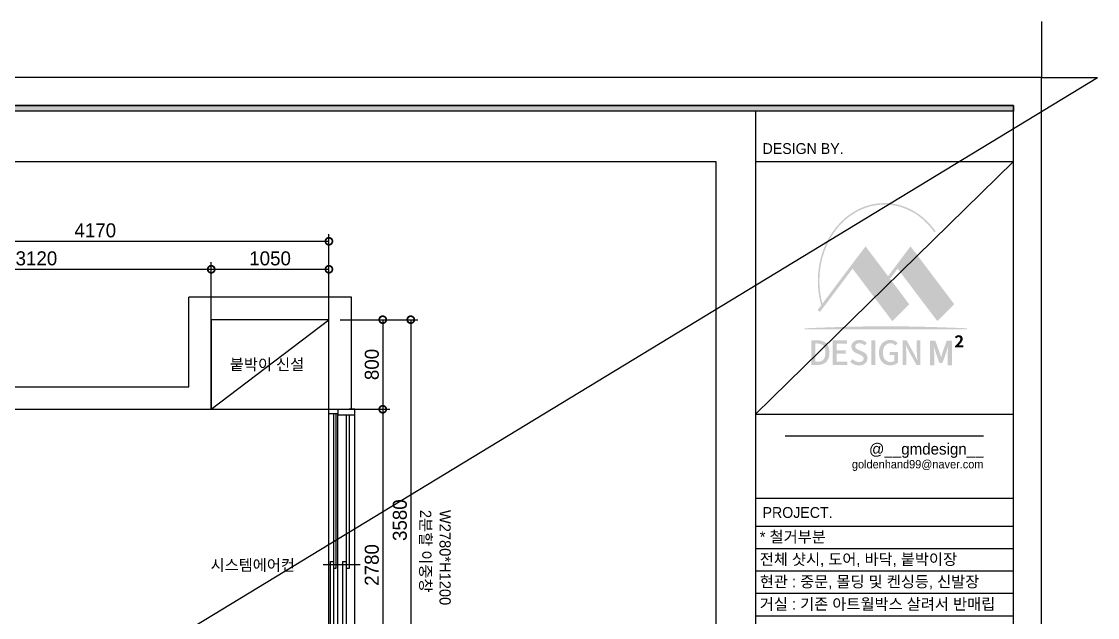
# Model space of a CAD drawing. Header units: millimetres. Extents: x 302328 to 345828, y 111587 to 154829.
# Drawn here: x 314727 to 324328, y 149507 to 154829 of the extents above; entities that cross this region are included whole.
import ezdxf
from ezdxf.enums import TextEntityAlignment as Align

# ---------------------------------------------------------------- set-up
doc = ezdxf.new("R2010")
doc.units = ezdxf.units.MM
doc.header["$LTSCALE"] = 100
doc.header["$PDMODE"] = 3
doc.layers.get('DEFPOINTS').update_dxf_attribs({"color": 248})
for name, color, linetype in [('0-ELC TEXT', 7, 'Continuous'), ('06-FUR', 6, 'Continuous'), ('07-DIM', 5, 'Continuous'), ('07-DIM WAL', 5, 'Continuous'), ('C-WALL1', 2, 'Continuous'), ('C-WIN', 4, 'Continuous'), ('DWG', 7, 'Continuous'), ('F-SYM', 7, 'Continuous'), ('FORM(YOURNAME)-11', 1, 'Continuous')]:
    doc.layers.add(name, color=color, linetype=linetype)
doc.styles.add('HY울릉도L', font='Expo M.ttf')
doc.styles.add('YOURNAME', font='HY울릉도M.TTF')
doc.styles.add('코레일둥고', font='Korail_Round_Gothic_Medium.ttf')
doc.dimstyles.new('50', dxfattribs={"dimscale": 50, "dimtxt": 2.5, "dimasz": 2.5, "dimexe": 1.25, "dimexo": 2, "dimtad": 1, "dimdec": 0, "dimtxsty": 'HY울릉도L', "dimblk": 'DOTSMALL', "dimcen": 2.5, "dimclrd": 1, "dimclre": 1, "dimclrt": 2, "dimadec": 0, "dimazin": 0, "dimtfac": 1, "dimtdec": 0, "dimtix": 1, "dimtmove": 0, "dimatfit": 3, "dimldrblk": 'DOTSMALL', "dimfxl": 0, "dimarcsym": 0})

# ---------------------------------------------------------------- blocks, each defined once
blk = doc.blocks.new('FORM-PLAN')
at = {"layer": 'DWG'}
h = blk.add_hatch(color=8, dxfattribs=at)
h.dxf.hatch_style = 2
edge = h.paths.add_edge_path()
edge.add_spline(control_points=[(3579, 47796), (3579, 47796), (3636, 47751), (3636, 47751), (3640, 47748), (3645, 47747), (3650, 47748), (3655, 47748), (3659, 47751), (3662, 47755), (3662, 47755), (4814, 49289), (4814, 49289), (4814, 49289), (6222, 47428), (6222, 47428), (6226, 47424), (6231, 47421), (6236, 47421), (6237, 47421), (6237, 47421), (6238, 47421), (6243, 47421), (6247, 47423), (6251, 47426), (6251, 47426), (6827, 48004), (6827, 48004), (6833, 48011), (6834, 48021), (6828, 48029), (6828, 48029), (6151, 48928), (6151, 48928), (6151, 48928), (6422, 49289), (6422, 49289), (6422, 49289), (7830, 47428), (7830, 47428), (7834, 47424), (7839, 47421), (7844, 47421), (7845, 47421), (7845, 47421), (7845, 47421), (7850, 47421), (7855, 47423), (7859, 47426), (7859, 47426), (8434, 48004), (8434, 48004), (8441, 48011), (8442, 48021), (8436, 48029), (8436, 48029), (6900, 50067), (6900, 50067), (6896, 50072), (6891, 50075), (6885, 50075), (6885, 50075), (6885, 50075), (6885, 50075), (6879, 50075), (6873, 50072), (6870, 50067), (6870, 50067), (6082, 49019), (6082, 49019), (6082, 49019), (5292, 50067), (5292, 50067), (5288, 50072), (5283, 50075), (5277, 50075), (5277, 50075), (5277, 50075), (5277, 50075), (5271, 50075), (5265, 50072), (5262, 50067), (5262, 50067), (3739, 48040), (3739, 48040), (3668, 48304), (3631, 48579), (3631, 48859), (3631, 50358), (4671, 51577), (5948, 51577), (6639, 51577), (7288, 51219), (7730, 50595), (7733, 50591), (7739, 50590), (7744, 50593), (7744, 50593), (7775, 50614), (7775, 50614), (7777, 50615), (7778, 50617), (7779, 50620), (7779, 50622), (7779, 50624), (7777, 50626), (7324, 51265), (6658, 51632), (5948, 51632), (4639, 51632), (3575, 50388), (3575, 48859), (3575, 48559), (3616, 48264), (3696, 47982), (3696, 47982), (3576, 47822), (3576, 47822), (3570, 47814), (3571, 47802), (3579, 47796)], knot_values=[0, 0, 0, 0, 1, 1, 1, 2, 2, 2, 3, 3, 3, 4, 4, 4, 5, 5, 5, 6, 6, 6, 7, 7, 7, 8, 8, 8, 9, 9, 9, 10, 10, 10, 11, 11, 11, 12, 12, 12, 13, 13, 13, 14, 14, 14, 15, 15, 15, 16, 16, 16, 17, 17, 17, 18, 18, 18, 19, 19, 19, 20, 20, 20, 21, 21, 21, 22, 22, 22, 23, 23, 23, 24, 24, 24, 25, 25, 25, 26, 26, 26, 27, 27, 27, 28, 28, 28, 29, 29, 29, 30, 30, 30, 31, 31, 31, 32, 32, 32, 33, 33, 33, 34, 34, 34, 35, 35, 35, 36, 36, 36, 37, 37, 37, 38, 38, 38, 39, 39, 39, 40, 40, 40, 40], degree=3, periodic=0)
h = blk.add_hatch(color=8, dxfattribs=at)
h.dxf.hatch_style = 2
edge = h.paths.add_edge_path()
edge.add_spline(control_points=[(6006, 47229), (4542, 47229), (3109, 47156), (3109, 47156), (3109, 47156), (3109, 47118), (3109, 47118), (3109, 47118), (8903, 47118), (8903, 47118), (8903, 47118), (8903, 47156), (8903, 47156), (8903, 47156), (7470, 47229), (6006, 47229)], knot_values=[0, 0, 0, 0, 1, 1, 1, 2, 2, 2, 3, 3, 3, 4, 4, 4, 5, 5, 5, 5], degree=3, periodic=0)
h = blk.add_hatch(color=8, dxfattribs=at)
h.dxf.hatch_style = 2
edge = h.paths.add_edge_path()
edge.add_spline(control_points=[(8472, 46524), (8587, 46635), (8662, 46710), (8662, 46774), (8662, 46818), (8638, 46845), (8596, 46845), (8564, 46845), (8538, 46823), (8515, 46798), (8515, 46798), (8468, 46846), (8468, 46846), (8508, 46890), (8547, 46914), (8607, 46914), (8691, 46914), (8746, 46861), (8746, 46779), (8746, 46704), (8677, 46626), (8598, 46543), (8620, 46545), (8650, 46548), (8670, 46548), (8670, 46548), (8767, 46548), (8767, 46548), (8767, 46548), (8767, 46473), (8767, 46473), (8767, 46473), (8472, 46473), (8472, 46473), (8472, 46473), (8472, 46524), (8472, 46524)], knot_values=[0, 0, 0, 0, 1, 1, 1, 2, 2, 2, 3, 3, 3, 4, 4, 4, 5, 5, 5, 6, 6, 6, 7, 7, 7, 8, 8, 8, 9, 9, 9, 10, 10, 10, 11, 11, 11, 12, 12, 12, 12], degree=3, periodic=0)
h = blk.add_hatch(color=8, dxfattribs=at)
h.dxf.hatch_style = 2
edge = h.paths.add_edge_path()
edge.add_spline(control_points=[(3345, 46728), (3345, 46728), (3571, 46728), (3571, 46728), (3838, 46728), (3990, 46578), (3990, 46291), (3990, 46006), (3838, 45848), (3578, 45848), (3578, 45848), (3345, 45848), (3345, 45848), (3345, 45848), (3345, 46728), (3345, 46728)], knot_values=[0, 0, 0, 0, 1, 1, 1, 2, 2, 2, 3, 3, 3, 4, 4, 4, 5, 5, 5, 5], degree=3, periodic=0)
edge = h.paths.add_edge_path()
edge.add_spline(control_points=[(3561, 45962), (3748, 45962), (3849, 46073), (3849, 46291), (3849, 46511), (3748, 46615), (3561, 46615), (3561, 46615), (3482, 46615), (3482, 46615), (3482, 46615), (3482, 45962), (3482, 45962), (3482, 45962), (3561, 45962), (3561, 45962)], knot_values=[0, 0, 0, 0, 1, 1, 1, 2, 2, 2, 3, 3, 3, 4, 4, 4, 5, 5, 5, 5], degree=3, periodic=0)
h = blk.add_hatch(color=8, dxfattribs=at)
h.dxf.hatch_style = 2
h.paths.add_polyline_path([(4107, 46728), (4621, 46728), (4621, 46611), (4244, 46611), (4244, 46366), (4564, 46366), (4564, 46249), (4244, 46249), (4244, 45965), (4634, 45965), (4634, 45848), (4107, 45848)])
h = blk.add_hatch(color=8, dxfattribs=at)
h.dxf.hatch_style = 2
edge = h.paths.add_edge_path()
edge.add_spline(control_points=[(4733, 45962), (4733, 45962), (4814, 46057), (4814, 46057), (4876, 45994), (4961, 45953), (5045, 45953), (5151, 45953), (5210, 46003), (5210, 46077), (5210, 46157), (5151, 46182), (5070, 46218), (5070, 46218), (4950, 46271), (4950, 46271), (4866, 46307), (4772, 46374), (4772, 46501), (4772, 46640), (4893, 46744), (5058, 46744), (5160, 46744), (5256, 46701), (5322, 46633), (5322, 46633), (5250, 46544), (5250, 46544), (5196, 46593), (5135, 46623), (5058, 46623), (4970, 46623), (4912, 46580), (4912, 46511), (4912, 46434), (4982, 46406), (5053, 46377), (5053, 46377), (5172, 46326), (5172, 46326), (5275, 46282), (5349, 46217), (5349, 46088), (5349, 45947), (5233, 45833), (5043, 45833), (4924, 45833), (4813, 45880), (4733, 45962)], knot_values=[0, 0, 0, 0, 1, 1, 1, 2, 2, 2, 3, 3, 3, 4, 4, 4, 5, 5, 5, 6, 6, 6, 7, 7, 7, 8, 8, 8, 9, 9, 9, 10, 10, 10, 11, 11, 11, 12, 12, 12, 13, 13, 13, 14, 14, 14, 15, 15, 15, 16, 16, 16, 16], degree=3, periodic=0)
h = blk.add_hatch(color=8, dxfattribs=at)
h.dxf.hatch_style = 2
h.paths.add_polyline_path([(5485, 46728), (5622, 46728), (5622, 45848), (5485, 45848)])
h = blk.add_hatch(color=8, dxfattribs=at)
h.dxf.hatch_style = 2
edge = h.paths.add_edge_path()
edge.add_spline(control_points=[(5757, 46285), (5757, 46572), (5932, 46744), (6163, 46744), (6286, 46744), (6368, 46689), (6422, 46633), (6422, 46633), (6348, 46544), (6348, 46544), (6304, 46588), (6251, 46623), (6167, 46623), (6005, 46623), (5898, 46497), (5898, 46290), (5898, 46081), (5994, 45953), (6173, 45953), (6226, 45953), (6280, 45969), (6310, 45996), (6310, 45996), (6310, 46203), (6310, 46203), (6310, 46203), (6138, 46203), (6138, 46203), (6138, 46203), (6138, 46316), (6138, 46316), (6138, 46316), (6435, 46316), (6435, 46316), (6435, 46316), (6435, 45935), (6435, 45935), (6377, 45877), (6278, 45833), (6159, 45833), (5927, 45833), (5757, 45997), (5757, 46285)], knot_values=[0, 0, 0, 0, 1, 1, 1, 2, 2, 2, 3, 3, 3, 4, 4, 4, 5, 5, 5, 6, 6, 6, 7, 7, 7, 8, 8, 8, 9, 9, 9, 10, 10, 10, 11, 11, 11, 12, 12, 12, 13, 13, 13, 14, 14, 14, 14], degree=3, periodic=0)
h = blk.add_hatch(color=8, dxfattribs=at)
h.dxf.hatch_style = 2
edge = h.paths.add_edge_path()
edge.add_spline(control_points=[(6600, 46728), (6600, 46728), (6741, 46728), (6741, 46728), (6741, 46728), (7029, 46211), (7029, 46211), (7029, 46211), (7120, 46025), (7120, 46025), (7120, 46025), (7126, 46025), (7126, 46025), (7119, 46116), (7108, 46222), (7108, 46317), (7108, 46317), (7108, 46728), (7108, 46728), (7108, 46728), (7238, 46728), (7238, 46728), (7238, 46728), (7238, 45848), (7238, 45848), (7238, 45848), (7098, 45848), (7098, 45848), (7098, 45848), (6809, 46366), (6809, 46366), (6809, 46366), (6718, 46550), (6718, 46550), (6718, 46550), (6712, 46550), (6712, 46550), (6719, 46460), (6730, 46358), (6730, 46262), (6730, 46262), (6730, 45848), (6730, 45848), (6730, 45848), (6600, 45848), (6600, 45848), (6600, 45848), (6600, 46728), (6600, 46728)], knot_values=[0, 0, 0, 0, 1, 1, 1, 2, 2, 2, 3, 3, 3, 4, 4, 4, 5, 5, 5, 6, 6, 6, 7, 7, 7, 8, 8, 8, 9, 9, 9, 10, 10, 10, 11, 11, 11, 12, 12, 12, 13, 13, 13, 14, 14, 14, 15, 15, 15, 16, 16, 16, 16], degree=3, periodic=0)
h = blk.add_hatch(color=8, dxfattribs=at)
h.dxf.hatch_style = 2
edge = h.paths.add_edge_path()
edge.add_spline(control_points=[(7574, 46717), (7574, 46717), (7768, 46717), (7768, 46717), (7768, 46717), (7917, 46303), (7917, 46303), (7936, 46248), (7952, 46190), (7970, 46134), (7970, 46134), (7976, 46134), (7976, 46134), (7995, 46190), (8010, 46248), (8029, 46303), (8029, 46303), (8174, 46717), (8174, 46717), (8174, 46717), (8368, 46717), (8368, 46717), (8368, 46717), (8368, 45833), (8368, 45833), (8368, 45833), (8209, 45833), (8209, 45833), (8209, 45833), (8209, 46202), (8209, 46202), (8209, 46285), (8222, 46408), (8231, 46492), (8231, 46492), (8225, 46492), (8225, 46492), (8225, 46492), (8154, 46284), (8154, 46284), (8154, 46284), (8019, 45913), (8019, 45913), (8019, 45913), (7919, 45913), (7919, 45913), (7919, 45913), (7783, 46284), (7783, 46284), (7783, 46284), (7713, 46492), (7713, 46492), (7713, 46492), (7709, 46492), (7709, 46492), (7717, 46408), (7731, 46285), (7731, 46202), (7731, 46202), (7731, 45833), (7731, 45833), (7731, 45833), (7574, 45833), (7574, 45833), (7574, 45833), (7574, 46717), (7574, 46717)], knot_values=[0, 0, 0, 0, 1, 1, 1, 2, 2, 2, 3, 3, 3, 4, 4, 4, 5, 5, 5, 6, 6, 6, 7, 7, 7, 8, 8, 8, 9, 9, 9, 10, 10, 10, 11, 11, 11, 12, 12, 12, 13, 13, 13, 14, 14, 14, 15, 15, 15, 16, 16, 16, 17, 17, 17, 18, 18, 18, 19, 19, 19, 20, 20, 20, 21, 21, 21, 22, 22, 22, 22], degree=3, periodic=0)
at = {"layer": 'FORM(YOURNAME)-11'}
h = blk.add_hatch(color=256, dxfattribs=at)
h.dxf.hatch_style = 1
h.paths.add_polyline_path([(-71444, 55115), (10556, 55115), (10556, 54915), (-71444, 54915)])
h.paths.add_polyline_path([(-71444, -2085), (10556, -2085), (10556, -2285), (-71444, -2285)])
at = {"layer": 'DEFPOINTS', "color": 158}
for p, q in [((1346, 54915), (1346, -2085)), ((10556, 53115), (1346, 44093)), ((1346, 53115), (10556, 53115)), ((1346, 44093), (10556, 44093)), ((1346, 40093), (10556, 40093)), ((1346, 39293), (10556, 39293)), ((1346, 38493), (10556, 38493)), ((1346, 37693), (10556, 37693)), ((1346, 36893), (10556, 36893))]:
    blk.add_line(p, q, dxfattribs=at)
at = {"layer": 'DEFPOINTS', "color": 1}
blk.add_lwpolyline([(11556, 58115), (11556, 56115), (13556, 56115)], dxfattribs=at)
at = {"layer": 'DEFPOINTS', "color": 158}
for points in [[(-71444, -2285), (10556, -2285), (10556, 55115), (-71444, 55115)], [(-69444, 53115), (-64, 53115), (-64, 1215), (-69444, 1215)]]:
    blk.add_lwpolyline(points, close=True, dxfattribs=at)
at = {"layer": 'FORM(YOURNAME)-11', "color": 251}
blk.add_line((2415, 43323), (9487, 43323), dxfattribs=at)
at = {"layer": 'FORM(YOURNAME)-11', "color": 14}
blk.add_line((1346, 41093), (10556, 41093), dxfattribs=at)
at = {"layer": 'FORM(YOURNAME)-11', "color": 250}
blk.add_lwpolyline([(-72444, -3285), (11556, -3285), (11556, 56115), (-72444, 56115)], close=True, dxfattribs=at)
at = {"layer": 'FORM(YOURNAME)-11'}
blk.add_lwpolyline([(-71444, 55115), (10556, 55115), (10556, 54915), (-71444, 54915)], close=True, dxfattribs=at)
at = {"layer": 'FORM(YOURNAME)-11', "color": 14, "style": 'YOURNAME'}
for s, p in [('DESIGN BY.', (1603, 53577)), ('PROJECT.', (1603, 40579))]:
    blk.add_text(s, height=386.1, dxfattribs=at).set_placement(p, align=Align.MIDDLE_LEFT)
for s, height, width, p in [('@__gmdesign__', 400, 1.03, (9487, 42649)), ('goldenhand99@naver.com', 300, 0.995, (9487, 42154))]:
    blk.add_text(s, height=height, dxfattribs=dict(at, width=width)).set_placement(p, align=Align.RIGHT)
at = {"layer": 'FORM(YOURNAME)-11', "color": 3, "style": 'YOURNAME'}
for tag, height, p in [('1', 450, (9905, 18188)), ('2', 450, (9905, 17544)), ('3', 450, (9905, 16257)), ('4', 450, (9905, 14326)), ('5', 515, (9905, 12009)), ('6', 515, (9905, 9757)), ('7', 515, (9905, 7504)), ('8', 515, (9905, 5252)), ('9', 515, (9905, 2999)), ('10', 515, (5655, 811)), ('11', 515, (9905, 747)), ('12', 515, (5655, -1441)), ('13', 515, (9905, -1441))]:
    blk.add_attdef(tag, text='', height=height, dxfattribs=at).set_placement(p, align=Align.MIDDLE_RIGHT)
blk = doc.blocks.new('*U953')
at = {"layer": 'F-SYM', "xscale": 0.2500000000000001, "yscale": 0.2500000000000001, "zscale": 0.2500000000000001}
blk.add_blockref('FORM-PLAN', (320938.8, 140299.7), dxfattribs=at)
blk = doc.blocks.new('FLOORPLAN')
at = {"layer": 'C-WALL1'}
for p, q in [((337407.6, 105744.1), (337407.6, 106544.1)), ((338857.6, 106544.1), (337407.6, 106544.1)), ((338857.6, 105544.1), (338857.6, 106544.1)), ((337607.6, 105544.1), (337607.6, 106344.1)), ((338657.6, 106344.1), (337607.6, 106344.1)), ((338657.6, 105544.1), (338657.6, 106344.1)), ((334287.6, 105744.1), (337407.6, 105744.1)), ((334487.6, 105544.1), (337607.6, 105544.1)), ((338657.6, 105544.1), (338857.6, 105544.1))]:
    blk.add_line(p, q, dxfattribs=at)
at = {"layer": 'C-WIN'}
for p, q in [((338657.6, 102804.1), (338657.6, 105504.1)), ((338737.6, 102814.1), (338737.6, 105494.1)), ((338737.6, 102764.1), (338737.6, 105494.1)), ((338887.6, 102814.1), (338887.6, 105494.1)), ((338937.6, 104154.1), (338607.6, 104154.1))]:
    blk.add_line(p, q, dxfattribs=at)
for points in [[(338737.6, 105504.1), (338657.6, 105504.1), (338657.6, 105544.1)], [(338737.6, 105544.1), (338737.6, 105494.1), (338887.6, 105494.1), (338887.6, 105544.1), (338837.6, 105544.1)], [(338697.6, 105504.1), (338697.6, 104124.1), (338722.6, 104124.1), (338722.6, 105504.1)], [(338812.6, 105494.1), (338812.6, 104124.1), (338842.6, 104124.1), (338842.6, 105494.1)], [(338672.6, 102804.1), (338672.6, 104184.1), (338697.6, 104184.1), (338697.6, 102804.1)], [(338782.6, 102814.1), (338782.6, 104184.1), (338812.6, 104184.1), (338812.6, 102814.1)]]:
    blk.add_lwpolyline(points, dxfattribs=at)
blk = doc.blocks.new('_DOTSMALL')
at = {"color": 0, "linetype": 'ByBlock', "const_width": 0.5}
blk.add_lwpolyline([(-0.0625, 0, 1), (0.0625, 0, 1)], format="xyb", close=True, dxfattribs=at)
blk = doc.blocks.new('*D621')
at = {"layer": '07-DIM', "color": 1, "lineweight": -2}
for p, q in [((313300.3, 151466), (313300.3, 152928.5)), ((313300.3, 152866), (317470.3, 152866)), ((317470.3, 151466), (317470.3, 152928.5))]:
    blk.add_line(p, q, dxfattribs=at)
at = {"layer": 'DEFPOINTS', "color": 0}
for p in [(317470.3, 152866), (313300.3, 151366), (317470.3, 151366)]:
    blk.add_point(p, dxfattribs=at)
at = {"layer": '07-DIM', "color": 1, "lineweight": -2, "xscale": 125, "yscale": 125, "zscale": 125, "rotation": 180}
blk.add_blockref('_DOTSMALL', (313300.3, 152866), dxfattribs=at)
at = {"layer": '07-DIM', "color": 1, "lineweight": -2, "xscale": 125, "yscale": 125, "zscale": 125}
blk.add_blockref('_DOTSMALL', (317470.3, 152866), dxfattribs=at)
at = {"layer": '07-DIM', "color": 2, "insert": (315385.3, 152962.9), "char_height": 125, "attachment_point": 5, "style": 'HY울릉도L'}
blk.add_mtext('4170', dxfattribs=at)
blk = doc.blocks.new('*D622')
at = {"layer": '07-DIM', "color": 1, "lineweight": -2}
for p, q in [((313300.3, 151466), (313300.3, 152678.5)), ((316420.3, 151466), (316420.3, 152678.5)), ((313300.3, 152616), (316420.3, 152616))]:
    blk.add_line(p, q, dxfattribs=at)
at = {"layer": 'DEFPOINTS', "color": 0}
for p in [(316420.3, 152616), (313300.3, 151366), (316420.3, 151366)]:
    blk.add_point(p, dxfattribs=at)
at = {"layer": '07-DIM', "color": 1, "lineweight": -2, "xscale": 125, "yscale": 125, "zscale": 125, "rotation": 180}
blk.add_blockref('_DOTSMALL', (313300.3, 152616), dxfattribs=at)
at = {"layer": '07-DIM', "color": 1, "lineweight": -2, "xscale": 125, "yscale": 125, "zscale": 125}
blk.add_blockref('_DOTSMALL', (316420.3, 152616), dxfattribs=at)
at = {"layer": '07-DIM', "color": 2, "insert": (314860.3, 152713), "char_height": 125, "attachment_point": 5, "style": 'HY울릉도L'}
blk.add_mtext('3120', dxfattribs=at)
blk = doc.blocks.new('*D623')
at = {"layer": '07-DIM', "color": 1, "lineweight": -2}
for p, q in [((316420.3, 151466), (316420.3, 152678.5)), ((317470.3, 151466), (317470.3, 152678.5)), ((316420.3, 152616), (317470.3, 152616))]:
    blk.add_line(p, q, dxfattribs=at)
at = {"layer": 'DEFPOINTS', "color": 0}
for p in [(317470.3, 152616), (316420.3, 151366), (317470.3, 151366)]:
    blk.add_point(p, dxfattribs=at)
at = {"layer": '07-DIM', "color": 1, "lineweight": -2, "xscale": 125, "yscale": 125, "zscale": 125, "rotation": 180}
blk.add_blockref('_DOTSMALL', (316420.3, 152616), dxfattribs=at)
at = {"layer": '07-DIM', "color": 1, "lineweight": -2, "xscale": 125, "yscale": 125, "zscale": 125}
blk.add_blockref('_DOTSMALL', (317470.3, 152616), dxfattribs=at)
at = {"layer": '07-DIM', "color": 2, "insert": (316945.3, 152712.9), "char_height": 125, "attachment_point": 5, "style": 'HY울릉도L'}
blk.add_mtext('1050', dxfattribs=at)
blk = doc.blocks.new('*D624')
at = {"layer": '07-DIM', "color": 1, "lineweight": -2}
for p, q in [((317570.3, 152166), (318262.8, 152166)), ((318200.3, 152166), (318200.3, 148586)), ((317570.3, 148586), (318262.8, 148586))]:
    blk.add_line(p, q, dxfattribs=at)
at = {"layer": 'DEFPOINTS', "color": 0}
for p in [(317470.3, 152166), (317470.3, 148586), (318200.3, 148586)]:
    blk.add_point(p, dxfattribs=at)
at = {"layer": '07-DIM', "color": 1, "lineweight": -2, "xscale": 125, "yscale": 125, "zscale": 125}
for p, rotation in [((318200.3, 152166), 90), ((318200.3, 148586), 270)]:
    blk.add_blockref('_DOTSMALL', p, dxfattribs=dict(at, rotation=rotation))
at = {"layer": '07-DIM', "color": 2, "insert": (318103.3, 150376), "char_height": 125, "attachment_point": 5, "rotation": 90, "style": 'HY울릉도L'}
blk.add_mtext('3580', dxfattribs=at)
blk = doc.blocks.new('*D625')
at = {"layer": '07-DIM', "color": 1, "lineweight": -2}
for p, q in [((317570.3, 152166), (318012.8, 152166)), ((317950.3, 152166), (317950.3, 151366)), ((317570.3, 151366), (318012.8, 151366))]:
    blk.add_line(p, q, dxfattribs=at)
at = {"layer": 'DEFPOINTS', "color": 0}
for p in [(317470.3, 152166), (317470.3, 151366), (317950.3, 151366)]:
    blk.add_point(p, dxfattribs=at)
at = {"layer": '07-DIM', "color": 1, "lineweight": -2, "xscale": 125, "yscale": 125, "zscale": 125}
for p, rotation in [((317950.3, 152166), 90), ((317950.3, 151366), 270)]:
    blk.add_blockref('_DOTSMALL', p, dxfattribs=dict(at, rotation=rotation))
at = {"layer": '07-DIM', "color": 2, "insert": (317853.3, 151766), "char_height": 125, "attachment_point": 5, "rotation": 90, "style": 'HY울릉도L'}
blk.add_mtext('800', dxfattribs=at)
blk = doc.blocks.new('*D626')
at = {"layer": '07-DIM', "color": 1, "lineweight": -2}
for p, q in [((317570.3, 151366), (318012.8, 151366)), ((317950.3, 151366), (317950.3, 148586)), ((317570.3, 148586), (318012.8, 148586))]:
    blk.add_line(p, q, dxfattribs=at)
at = {"layer": 'DEFPOINTS', "color": 0}
for p in [(317470.3, 151366), (317470.3, 148586), (317950.3, 148586)]:
    blk.add_point(p, dxfattribs=at)
at = {"layer": '07-DIM', "color": 1, "lineweight": -2, "xscale": 125, "yscale": 125, "zscale": 125}
for p, rotation in [((317950.3, 151366), 90), ((317950.3, 148586), 270)]:
    blk.add_blockref('_DOTSMALL', p, dxfattribs=dict(at, rotation=rotation))
at = {"layer": '07-DIM', "color": 2, "insert": (317853.3, 149976), "char_height": 125, "attachment_point": 5, "rotation": 90, "style": 'HY울릉도L'}
blk.add_mtext('2780', dxfattribs=at)

msp = doc.modelspace()

# ---------------------------------------------------------------- linework, layer by layer
at = {"layer": '06-FUR'}
msp.add_line((316420.3, 151366), (317470.3, 152166), dxfattribs=at)
msp.add_lwpolyline([(316420.3, 151366), (317470.3, 151366), (317470.3, 152166), (316420.3, 152166)], close=True, dxfattribs=at)
at = {"layer": '07-DIM WAL'}
msp.add_line((303577.8, 141720.2), (324327.8, 154328.5), dxfattribs=at)

# ---------------------------------------------------------------- block references
msp.add_blockref('FLOORPLAN', (-21187.3, 45821.9))
msp.add_blockref('*U953', (0, 0), dxfattribs=at)

# ---------------------------------------------------------------- texts
at = {"layer": '0-ELC TEXT', "style": '코레일둥고'}
for s, p in [('붙박이 신설', (316585.8, 151716.2)), ('* 철거부분', (321314.7, 150177)), ('전체 샷시, 도어, 바닥, 붙박이장', (321314.7, 149977)), ('시스템에어컨', (316414, 149925.1)), ('현관 : 중문, 몰딩 및 켄싱등, 신발장', (321314.7, 149777)), ('거실 : 기존 아트월박스 살려서 반매립', (321314.7, 149577))]:
    msp.add_text(s, height=100, dxfattribs=at).set_placement(p)
for s, p in [('2분할 이중창', (318284, 150467.4)), ('W2780*H1200', (318456.9, 150467.4))]:
    msp.add_text(s, height=100, rotation=270, dxfattribs=at).set_placement(p)

# ---------------------------------------------------------------- dimensions: what is measured, and where the dimension line sits
at = {"layer": '07-DIM'}
for base, p1, p2, picture, middle in [((317470.3, 152866), (313300.3, 151366), (317470.3, 151366), '*D621', (315385.3, 152962.9)), ((316420.3, 152616), (313300.3, 151366), (316420.3, 151366), '*D622', (314860.3, 152713)), ((317470.3, 152616), (316420.3, 151366), (317470.3, 151366), '*D623', (316945.3, 152712.9))]:
    dim = msp.add_linear_dim(base=base, p1=p1, p2=p2, dimstyle='50', dxfattribs=at)
    dim.commit()
    dim.dimension.update_dxf_attribs({"geometry": picture, "text_midpoint": middle})
for base, p1, p2, picture, middle in [((318200.3, 148586), (317470.3, 152166), (317470.3, 148586), '*D624', (318103.3, 150376)), ((317950.3, 151366), (317470.3, 152166), (317470.3, 151366), '*D625', (317853.3, 151766)), ((317950.3, 148586), (317470.3, 151366), (317470.3, 148586), '*D626', (317853.3, 149976))]:
    dim = msp.add_linear_dim(base=base, p1=p1, p2=p2, angle=90, dimstyle='50', dxfattribs=at)
    dim.commit()
    dim.dimension.update_dxf_attribs({"geometry": picture, "text_midpoint": middle})

doc.saveas('drawing.dxf')
